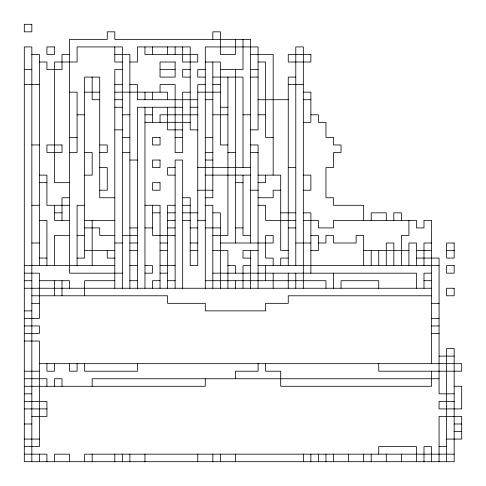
<?xml version="1.0" encoding="UTF-8"?>
<svg xmlns="http://www.w3.org/2000/svg" width="486" height="486" viewBox="0 0 486 486"><rect width="100%" height="100%" fill="white"/><g stroke="black" fill="none" stroke-linecap="round" stroke-linejoin="round"><path stroke-width="0.73" d="M31.839 54.468L39.384 54.468L39.384 265.623M69.547 54.468L62.008 54.468L62.008 69.547L46.923 69.547L46.923 62.008L39.384 62.008M114.799 54.468L129.877 54.468L129.877 288.247M250.539 54.468L273.168 54.468L273.168 175.13M122.338 62.008L114.799 62.008L114.799 46.923M129.877 62.008L137.423 62.008L137.423 46.923L190.208 46.923L190.208 129.877L197.753 129.877M205.292 62.008L220.377 62.008L220.377 144.962L227.916 144.962M258.084 62.008L265.623 62.008L265.623 137.423L273.168 137.423M24.3 69.547L31.839 69.547M122.338 69.547L114.799 69.547L114.799 288.247M160.046 69.547L175.13 69.547M190.208 69.547L182.669 69.547L182.669 77.092L190.208 77.092M205.292 69.547L197.753 69.547L197.753 77.092L205.292 77.092M220.377 69.547L243 69.547L243 39.384M250.539 69.547L258.084 69.547M212.832 77.092L243 77.092L243 167.585M250.539 77.092L258.084 77.092M295.792 77.092L288.247 77.092L288.247 265.623M24.3 84.631L39.384 84.631M114.799 84.631L122.338 84.631M129.877 84.631L137.423 84.631L137.423 99.715L197.753 99.715M205.292 84.631L197.753 84.631L197.753 265.623L190.208 265.623L190.208 197.753L182.669 197.753M212.832 84.631L220.377 84.631M288.247 84.631L303.331 84.631M69.547 92.17L77.092 92.17L77.092 152.501L69.547 152.501M84.631 92.17L99.715 92.17M114.799 92.17L167.585 92.17L167.585 99.715M190.208 92.17L182.669 92.17L182.669 152.501L175.13 152.501L175.13 84.631L160.046 84.631L160.046 92.17M197.753 92.17L220.377 92.17M303.331 92.17L310.87 92.17L310.87 122.338L303.331 122.338M99.715 99.715L92.17 99.715L92.17 77.092M114.799 99.715L122.338 99.715M205.292 99.715L212.832 99.715M258.084 99.715L288.247 99.715M303.331 99.715L310.87 99.715M114.799 107.254L122.338 107.254M182.669 107.254L137.423 107.254L137.423 288.247M190.208 107.254L197.753 107.254M220.377 107.254L227.916 107.254M77.092 114.799L84.631 114.799M122.338 114.799L129.877 114.799M144.962 114.799L152.501 114.799M197.753 114.799L160.046 114.799L160.046 122.338M212.832 114.799L227.916 114.799M243 114.799L250.539 114.799M258.084 114.799L265.623 114.799M310.87 114.799L318.415 114.799L318.415 122.338L325.954 122.338L325.954 137.423L333.499 137.423L333.499 144.962L341.038 144.962L341.038 152.501L333.499 152.501L333.499 167.585L325.954 167.585L325.954 197.753L333.499 197.753L333.499 205.292L363.662 205.292L363.662 220.377M144.962 122.338L190.208 122.338M114.799 129.877L122.338 129.877M182.669 129.877L167.585 129.877L167.585 107.254M250.539 129.877L258.084 129.877L258.084 46.923L205.292 46.923L205.292 288.247M69.547 137.423L77.092 137.423M122.338 137.423L129.877 137.423M175.13 137.423L182.669 137.423M205.292 137.423L212.832 137.423M31.839 144.962L39.384 144.962M99.715 144.962L107.254 144.962L107.254 152.501L99.715 152.501M250.539 144.962L258.084 144.962L258.084 288.247M84.631 152.501L92.17 152.501L92.17 175.13L84.631 175.13M122.338 152.501L129.877 152.501M205.292 152.501L212.832 152.501M227.916 152.501L235.461 152.501M250.539 152.501L258.084 152.501M129.877 160.046L137.423 160.046M205.292 160.046L212.832 160.046M99.715 167.585L107.254 167.585L107.254 190.208L99.715 190.208M175.13 167.585L167.585 167.585L167.585 175.13L175.13 175.13M197.753 167.585L250.539 167.585M288.247 167.585L295.792 167.585M39.384 175.13L46.923 175.13L46.923 205.292L69.547 205.292M205.292 175.13L250.539 175.13M258.084 175.13L280.708 175.13L280.708 250.539L288.247 250.539M303.331 175.13L310.87 175.13L310.87 190.208L303.331 190.208M39.384 182.669L46.923 182.669M69.547 182.669L54.468 182.669L54.468 62.008L77.092 62.008L77.092 46.923L122.338 46.923L122.338 288.247M235.461 182.669L243 182.669M258.084 182.669L265.623 182.669L265.623 175.13M197.753 190.208L212.832 190.208M250.539 190.208L258.084 190.208M280.708 190.208L273.168 190.208L273.168 197.753L258.084 197.753M69.547 197.753L62.008 197.753L62.008 220.377M114.799 197.753L99.715 197.753L99.715 77.092L84.631 77.092L84.631 258.084L77.092 258.084M205.292 197.753L212.832 197.753L212.832 62.008M31.839 205.292L39.384 205.292M84.631 205.292L77.092 205.292L77.092 265.623M144.962 205.292L160.046 205.292L160.046 288.247M175.13 205.292L167.585 205.292L167.585 288.247M182.669 205.292L190.208 205.292M205.292 205.292L212.832 205.292L212.832 288.247M258.084 205.292L265.623 205.292L265.623 220.377L295.792 220.377M54.468 212.832L62.008 212.832M152.501 212.832L160.046 212.832M167.585 212.832L175.13 212.832M182.669 212.832L197.753 212.832M212.832 212.832L220.377 212.832L220.377 288.247M280.708 212.832L295.792 212.832M303.331 212.832L310.87 212.832L310.87 273.168M39.384 220.377L46.923 220.377L46.923 265.623M69.547 220.377L54.468 220.377L54.468 205.292M84.631 220.377L114.799 220.377M167.585 220.377L175.13 220.377M182.669 220.377L190.208 220.377M197.753 220.377L205.292 220.377M303.331 220.377L318.415 220.377L318.415 227.916L333.499 227.916L333.499 220.377L416.453 220.377L416.453 227.916L423.992 227.916L423.992 220.377L431.532 220.377L431.532 363.662M84.631 227.916L99.715 227.916L99.715 235.461L114.799 235.461M129.877 227.916L137.423 227.916M144.962 227.916L152.501 227.916M167.585 227.916L175.13 227.916M190.208 227.916L197.753 227.916M205.292 227.916L220.377 227.916M235.461 227.916L243 227.916M288.247 227.916L295.792 227.916M69.547 235.461L54.468 235.461L54.468 265.623M77.092 235.461L84.631 235.461M122.338 235.461L137.423 235.461M175.13 235.461L152.501 235.461L152.501 205.292M212.832 235.461L227.916 235.461L227.916 77.092M250.539 235.461L243 235.461L243 175.13M310.87 235.461L318.415 235.461L318.415 250.539L310.87 250.539M31.839 243L39.384 243M114.799 243L122.338 243M129.877 243L137.423 243M160.046 243L167.585 243M190.208 243L197.753 243M220.377 243L273.168 243L273.168 235.461L265.623 235.461L265.623 258.084L273.168 258.084L273.168 265.623M295.792 243L310.87 243M318.415 243L325.954 243L325.954 235.461L333.499 235.461L333.499 243L356.123 243L356.123 235.461L363.662 235.461L363.662 265.623M431.532 243L423.992 243L423.992 265.623M84.631 250.539L114.799 250.539M129.877 250.539L137.423 250.539M160.046 250.539L167.585 250.539M190.208 250.539L197.753 250.539M212.832 250.539L227.916 250.539L227.916 288.247M258.084 250.539L243 250.539L243 258.084L250.539 258.084M363.662 250.539L408.908 250.539M416.453 250.539L431.532 250.539M446.616 250.539L454.161 250.539M39.384 258.084L46.923 258.084M114.799 258.084L107.254 258.084L107.254 250.539M288.247 258.084L280.708 258.084L280.708 265.623M416.453 258.084L439.077 258.084L439.077 393.83L454.161 393.83M24.3 265.623L114.799 265.623M129.877 265.623L137.423 265.623M144.962 265.623L152.501 265.623L152.501 273.168L144.962 273.168M160.046 265.623L175.13 265.623M227.916 265.623L235.461 265.623L235.461 273.168M250.539 265.623L243 265.623L243 288.247M258.084 265.623L439.077 265.623M24.3 273.168L39.384 273.168L39.384 318.415L24.3 318.415M122.338 273.168L69.547 273.168L69.547 39.384L107.254 39.384L107.254 31.839L114.799 31.839L114.799 39.384L250.539 39.384L250.539 243M160.046 273.168L167.585 273.168M212.832 273.168L416.453 273.168L416.453 288.247M431.532 273.168L423.992 273.168L423.992 288.247M24.3 280.708L31.839 280.708M39.384 280.708L69.547 280.708L69.547 288.247M114.799 280.708L84.631 280.708L84.631 295.792M129.877 280.708L137.423 280.708M160.046 280.708L152.501 280.708L152.501 288.247M167.585 280.708L175.13 280.708M205.292 280.708L325.954 280.708L325.954 288.247M423.992 280.708L431.532 280.708M24.3 288.247L431.532 288.247M31.839 295.792L167.585 295.792L167.585 303.331L205.292 303.331L205.292 310.87L265.623 310.87L265.623 303.331L288.247 303.331L288.247 295.792L431.532 295.792M31.839 303.331L39.384 303.331M431.532 303.331L439.077 303.331M24.3 310.87L31.839 310.87M431.532 318.415L439.077 318.415M24.3 325.954L39.384 325.954L39.384 333.499L24.3 333.499M431.532 325.954L439.077 325.954M431.532 333.499L439.077 333.499M24.3 341.038L39.384 341.038L39.384 446.616L24.3 446.616M439.077 356.123L454.161 356.123M39.384 363.662L461.7 363.662L461.7 371.201L378.746 371.201L378.746 363.662M24.3 371.201L39.384 371.201M24.3 378.746L46.923 378.746L46.923 386.285M439.077 378.746L92.17 378.746L92.17 386.285M24.3 386.285L205.292 386.285L205.292 378.746M454.161 386.285L461.7 386.285L461.7 408.908L439.077 408.908L439.077 401.369L454.161 401.369M24.3 393.83L31.839 393.83M24.3 401.369L46.923 401.369L46.923 416.453L31.839 416.453M24.3 408.908L46.923 408.908M24.3 423.992L31.839 423.992M454.161 423.992L461.7 423.992M454.161 431.532L461.7 431.532M24.3 439.077L39.384 439.077M446.616 439.077L461.7 439.077L461.7 416.453L439.077 416.453L439.077 461.7M439.077 446.616L446.616 446.616M24.3 454.161L46.923 454.161L46.923 461.7M454.161 454.161L84.631 454.161L84.631 461.7M446.616 461.7L446.616 348.577L454.161 348.577L454.161 461.7L24.3 461.7L24.3 46.923L31.839 46.923L31.839 461.7M431.532 371.201L431.532 386.285L280.708 386.285L280.708 371.201L265.623 371.201L265.623 363.662M431.532 461.7L431.532 446.616L423.992 446.616L423.992 461.7M416.453 265.623L416.453 243L408.908 243L408.908 265.623M416.453 461.7L416.453 446.616L378.746 446.616L378.746 454.161M408.908 220.377L408.908 235.461L401.369 235.461L401.369 265.623M401.369 220.377L401.369 212.832L393.83 212.832L393.83 220.377M401.369 454.161L401.369 461.7M393.83 265.623L393.83 243L386.285 243L386.285 265.623M386.285 220.377L386.285 212.832L371.201 212.832L371.201 220.377M386.285 454.161L386.285 461.7M378.746 250.539L378.746 265.623M378.746 288.247L378.746 280.708L341.038 280.708L341.038 288.247M371.201 250.539L371.201 265.623M371.201 454.161L371.201 461.7M363.662 454.161L363.662 461.7M348.577 454.161L348.577 461.7M333.499 273.168L333.499 288.247M333.499 454.161L333.499 461.7M325.954 454.161L325.954 461.7M318.415 454.161L318.415 461.7M310.87 454.161L310.87 461.7M303.331 288.247L303.331 46.923L295.792 46.923L295.792 265.623M303.331 454.161L303.331 461.7M295.792 273.168L295.792 288.247M288.247 273.168L288.247 288.247M273.168 273.168L273.168 288.247M265.623 265.623L265.623 280.708M258.084 363.662L258.084 371.201L235.461 371.201L235.461 378.746M250.539 250.539L250.539 288.247M235.461 39.384L235.461 54.468L220.377 54.468L220.377 31.839L212.832 31.839L212.832 39.384M235.461 69.547L235.461 243M235.461 280.708L235.461 288.247M235.461 454.161L235.461 461.7M220.377 454.161L220.377 461.7M212.832 454.161L212.832 461.7M197.753 454.161L197.753 461.7M182.669 46.923L182.669 62.008L197.753 62.008L197.753 54.468L144.962 54.468L144.962 46.923M182.669 288.247L182.669 160.046L175.13 160.046L175.13 288.247M175.13 46.923L175.13 54.468M167.585 46.923L167.585 54.468M152.501 46.923L152.501 54.468M152.501 92.17L152.501 99.715M152.501 107.254L152.501 122.338M144.962 92.17L144.962 99.715M144.962 107.254L144.962 288.247M144.962 454.161L144.962 461.7M137.423 363.662L137.423 371.201L84.631 371.201L84.631 363.662M129.877 454.161L129.877 461.7M122.338 454.161L122.338 461.7M114.799 454.161L114.799 461.7M92.17 220.377L92.17 265.623M92.17 454.161L92.17 461.7M77.092 363.662L77.092 371.201L69.547 371.201L69.547 363.662M69.547 461.7L69.547 454.161L54.468 454.161L54.468 461.7M62.008 280.708L62.008 295.792M62.008 386.285L62.008 378.746L54.468 378.746L54.468 386.285M54.468 280.708L54.468 295.792M54.468 363.662L54.468 371.201L46.923 371.201L46.923 363.662M39.384 454.161L39.384 461.7M31.839 24.3L24.3 24.3L24.3 31.839L31.839 31.839L31.839 24.3M54.468 46.923L46.923 46.923L46.923 54.468L54.468 54.468L54.468 46.923M310.87 54.468L288.247 54.468L288.247 62.008L310.87 62.008L310.87 54.468M175.13 62.008L160.046 62.008L160.046 77.092L175.13 77.092L175.13 62.008M160.046 137.423L152.501 137.423L152.501 144.962L160.046 144.962L160.046 137.423M62.008 144.962L46.923 144.962L46.923 152.501L62.008 152.501L62.008 144.962M160.046 160.046L152.501 160.046L152.501 167.585L160.046 167.585L160.046 160.046M160.046 182.669L152.501 182.669L152.501 190.208L160.046 190.208L160.046 182.669M454.161 243L446.616 243L446.616 258.084L454.161 258.084L454.161 243M454.161 265.623L446.616 265.623L446.616 273.168L454.161 273.168L454.161 265.623M454.161 288.247L446.616 288.247L446.616 295.792L454.161 295.792L454.161 288.247"/></g></svg>
